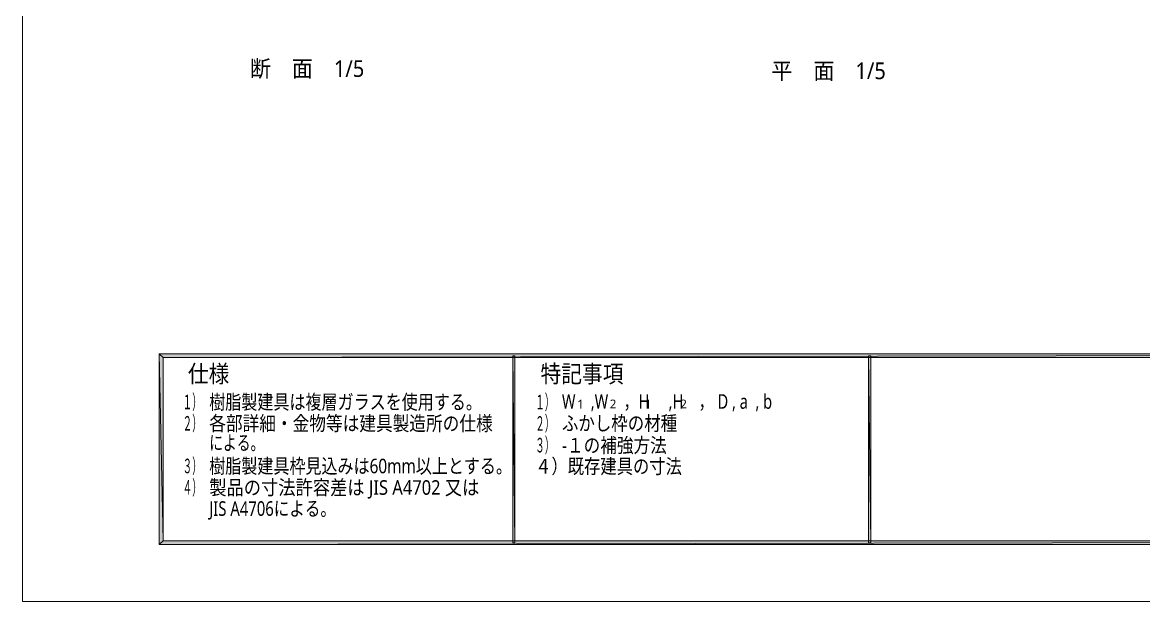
# Model space of a CAD drawing. Header units: millimetres. Extents: x 0 to 420, y 0 to 297.
# Drawn here: x 0.2 to 210.2, y 0 to 108.4 of the extents above; entities that cross this region are included whole.
import ezdxf
from ezdxf.enums import TextEntityAlignment as Align

# ---------------------------------------------------------------- set-up
doc = ezdxf.new("R2010")
doc.units = ezdxf.units.MM
doc.styles.add('kst32b', font='NotoSansJP-Variable.ttf')

msp = doc.modelspace()

# ---------------------------------------------------------------- hatches: boundary and pattern name
h = msp.add_hatch(color=7)
h.paths.add_polyline_path([(393.83, 11.35), (394.53, 10.65), (393.83, 45.64), (393.83, 11.35)])
h.paths.add_polyline_path([(394.53, 10.65), (393.83, 45.64), (394.53, 46.33), (394.53, 10.65)])
h.paths.add_polyline_path([(393.83, 45.64), (394.53, 46.33), (26.52, 45.64), (393.83, 45.64)])
h.paths.add_polyline_path([(394.53, 46.33), (26.52, 45.64), (25.82, 46.33), (394.53, 46.33)])
h.paths.add_polyline_path([(26.52, 45.64), (25.82, 46.33), (26.52, 11.35), (26.52, 45.64)])
h.paths.add_polyline_path([(25.82, 46.33), (26.52, 11.35), (25.82, 10.65), (25.82, 46.33)])
h.paths.add_polyline_path([(26.52, 11.35), (25.82, 10.65), (393.83, 11.35), (26.52, 11.35)])
h.paths.add_polyline_path([(25.82, 10.65), (393.83, 11.35), (394.53, 10.65), (25.82, 10.65)])
h = msp.add_hatch(color=7)
h.paths.add_polyline_path([(92.43, 46), (92.03, 46), (92.43, 10.99), (92.43, 46)])
h.paths.add_polyline_path([(92.03, 46), (92.43, 10.99), (92.03, 10.99), (92.03, 46)])
h = msp.add_hatch(color=7)
h.paths.add_polyline_path([(159.07, 46), (158.67, 46), (159.07, 10.99), (159.07, 46)])
h.paths.add_polyline_path([(158.67, 46), (159.07, 10.99), (158.67, 10.99), (158.67, 46)])

# ---------------------------------------------------------------- linework, layer by layer
at = {"lineweight": 13}
msp.add_lwpolyline([(0.19, 0), (0.19, 296.97), (420.16, 296.97), (420.16, 0)], close=True, dxfattribs=at)
at = {"lineweight": 0}
for points in [[(394.53, 46.33), (26.52, 45.64), (25.82, 46.33)], [(26.52, 45.64), (25.82, 46.33), (26.52, 11.35)], [(25.82, 46.33), (26.52, 11.35), (25.82, 10.65)], [(393.83, 45.64), (394.53, 46.33), (26.52, 45.64)], [(92.43, 46), (92.03, 46), (92.43, 10.99)], [(92.03, 46), (92.43, 10.99), (92.03, 10.99)], [(159.07, 46), (158.67, 46), (159.07, 10.99)], [(158.67, 46), (159.07, 10.99), (158.67, 10.99)], [(26.52, 11.35), (25.82, 10.65), (393.83, 11.35)], [(25.82, 10.65), (393.83, 11.35), (394.53, 10.65)]]:
    msp.add_lwpolyline(points, close=True, dxfattribs=at)

# ---------------------------------------------------------------- texts
at = {"style": 'kst32b'}
for s, height, p, p2 in [('断\u3000面\u30001/5', 3.119, (42.78, 98.17), (64.22, 98.17)), ('平\u3000面\u30001/5', 3.119, (140.46, 97.75), (161.9, 97.75)), ('仕様', 3.273, (31.18, 40.98), (38.94, 40.98)), ('特記事項', 3.273, (97.24, 40.98), (112.76, 40.98)), ('１）', 2.728, (30.18, 35.98), (33.81, 35.98)), ('樹脂製建具は複層ガラスを使用する。', 2.7278, (35.18, 35.98), (86.25, 35.98)), ('１）', 2.728, (96.22, 35.96), (99.85, 35.96)), ('W\u3000,W\u3000，H\u3000 ,H\u3000， D , a  , b', 2.7278, (101.24, 36.07), (140.6, 36.07)), ('２）', 2.728, (30.18, 31.98), (33.81, 31.98)), ('各部詳細・金物等は建具製造所の仕様', 2.7278, (35.18, 31.98), (88.27, 31.98)), ('２）', 2.728, (96.22, 31.96), (99.85, 31.96)), ('ふかし枠の材種', 2.728, (101.24, 32), (122.81, 32)), ('による。', 2.728, (35.18, 28.34), (45.5, 28.34)), ('３）', 2.728, (96.22, 27.9), (99.85, 27.9)), ('-１の補強方法', 2.728, (101.24, 27.88), (120.87, 27.88)), ('３）', 2.728, (30.18, 24), (33.81, 24)), ('樹脂製建具枠見込みは60mm以上とする。', 2.7278, (35.18, 24), (91.88, 24)), ('４）既存建具の寸法', 2.728, (96.22, 23.96), (123.71, 23.94)), ('４）', 2.728, (30.18, 19.98), (33.81, 19.98)), ('製品の寸法許容差は JIS A4702 又は', 2.7278, (35.18, 19.98), (85.77, 19.98)), ('JIS A4706による。', 2.7278, (35.18, 16.04), (58.91, 16.04))]:
    msp.add_text(s, height=height, dxfattribs=at).set_placement(p, p2, align=Align.FIT)
for s, p in [('2', (110.19, 36.13)), ('2', (123.4, 36.13)), ('1', (104.1, 36.11)), ('1', (116.76, 36.11))]:
    msp.add_text(s, height=1.66, dxfattribs=at).set_placement(p)

doc.saveas('drawing.dxf')
